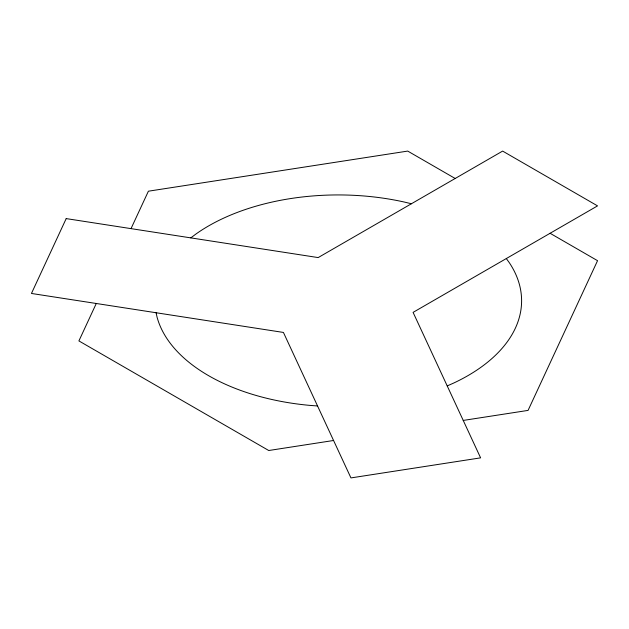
<?xml version="1.0" encoding="UTF-8"?>
<svg xmlns="http://www.w3.org/2000/svg" width="629" height="629" viewBox="0 0 629 629"><rect width="100%" height="100%" fill="white"/><g stroke="black" fill="none" stroke-linecap="round" stroke-linejoin="round"><path stroke-width="0.94" d="M96.276 303.485L78.908 340.918L268.748 450.513L333.574 440.489M131.021 228.626L148.397 191.2L407.718 151.086L455.176 178.487M190.807 237.88L195.729 234.177A183.369 105.869 0 0 1 403.944 201.964L411.405 203.749M447.219 385.915L453.627 383.077A183.369 105.869 0 0 0 509.419 262.859L506.329 258.55M463.235 420.431L528.069 410.399L597.55 260.681L550.092 233.28M317.559 405.972L309.547 405.359A183.369 105.869 0 0 1 157.116 317.362L156.063 312.739M66.194 218.601L31.45 293.46L283.427 332.442L350.943 477.914L480.603 457.857L413.088 312.377L597.55 205.88L502.634 151.086L318.172 257.583L66.194 218.601"/></g></svg>
